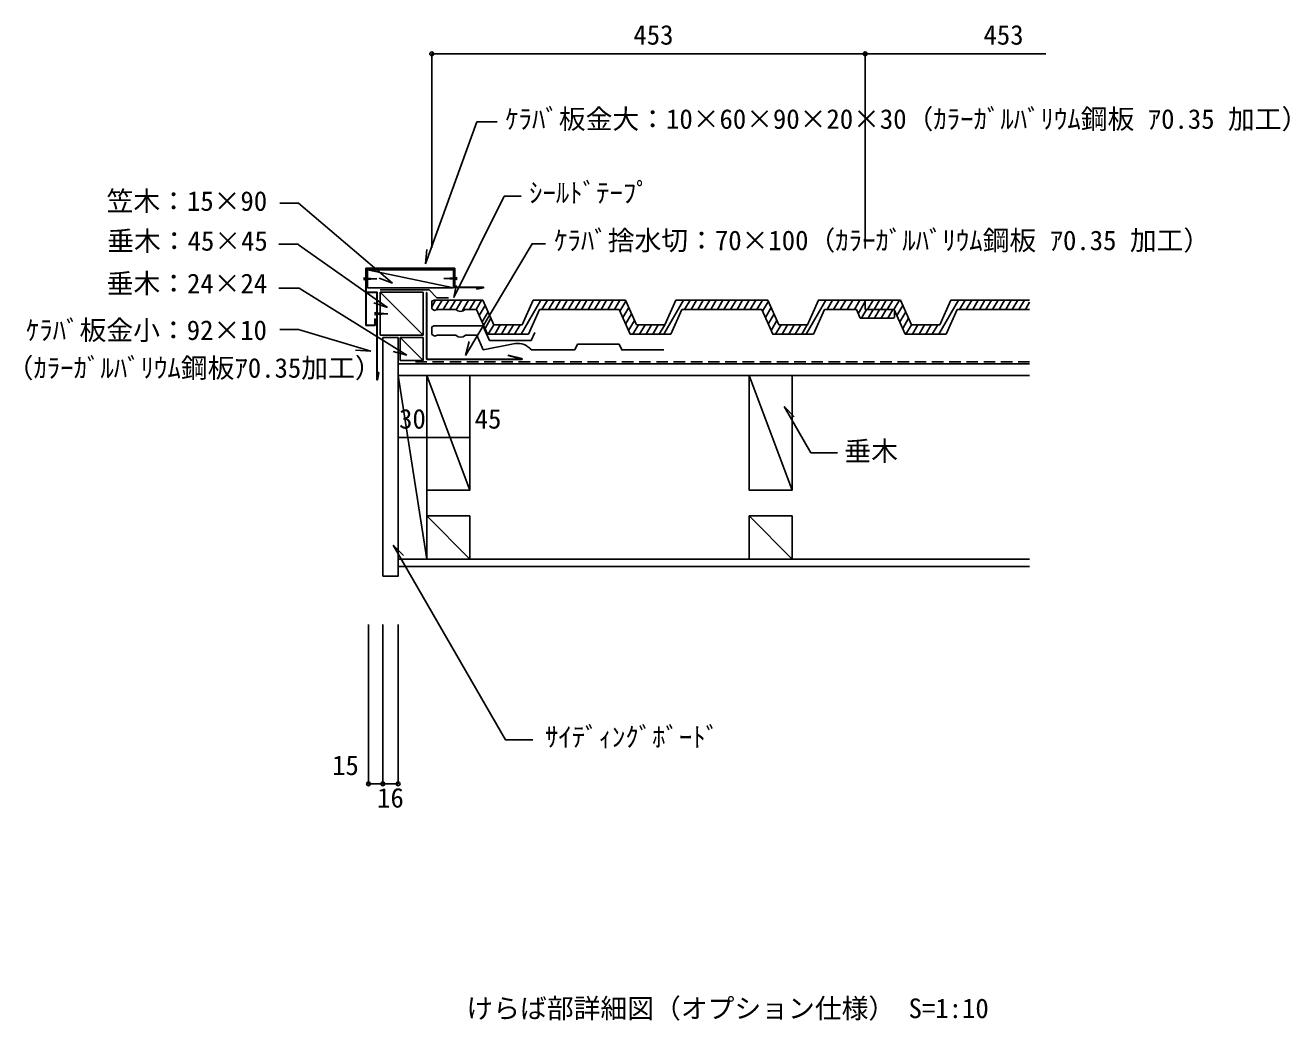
# Model space of a CAD drawing. Units: millimetres, scale not verified. Extents: x -2720 to 4439, y -1779 to 1970.
# Drawn here: x 3118 to 4439, y 495 to 1536 of the extents above; entities that cross this region are included whole.
import ezdxf
from ezdxf.enums import TextEntityAlignment as Align

# ---------------------------------------------------------------- set-up
doc = ezdxf.new("R2010")
doc.units = ezdxf.units.MM
doc.header["$LTSCALE"] = 10
doc.header["$PDMODE"] = 32
doc.header["$PDSIZE"] = 4
doc.linetypes.add('DASHED1', pattern=[1.8, 1.2, -0.6])
doc.layers.add('0-0_データ 001', color=3, linetype='Continuous')
doc.layers.add('0-C_アプローチ', color=7, linetype='Continuous')
doc.styles.add('ＭＳ ゴシック', font='')
doc.styles.get('ＭＳ ゴシック').set_extended_font_data('MS Gothic')

msp = doc.modelspace()

# ---------------------------------------------------------------- linework, layer by layer
at = {"layer": '0-0_データ 001', "color": 4}
for p, q in [((3542.81, 1506), (3542.81, 1303.07)), ((3542.82, 1506), (3995.82, 1506)), ((3995.81, 1506), (4184.61, 1506)), ((3995.81, 1302.62), (3995.81, 1505.95)), ((3536.31, 1286.56), (3589.98, 1434.92)), ((3611.25, 1434.9), (3589.98, 1434.9)), ((3383.96, 1349.72), (3403.46, 1349.72)), ((3403.46, 1349.72), (3501.87, 1266.38)), ((3565.88, 1251.41), (3618.64, 1357.08)), ((3636.37, 1357.08), (3618.64, 1357.08)), ((3383.07, 1307.16), (3403.46, 1307.16)), ((3403.46, 1306.27), (3496.55, 1240.67)), ((3536.32, 1286.56), (3537.62, 1301.51)), ((3501.86, 1266.39), (3487.76, 1271.5)), ((3383.07, 1261.06), (3404.35, 1261.06)), ((3404.35, 1261.06), (3516.94, 1191.02)), ((3565.88, 1251.41), (3568.39, 1263.88)), ((3496.55, 1240.67), (3482.44, 1245.77)), ((3383.96, 1217.62), (3403.46, 1217.62)), ((3479.04, 1195.31), (3403.47, 1217.62)), ((3578.01, 1190.78), (3581.9, 1205.27)), ((3479.04, 1195.3), (3463.11, 1196.21)), ((3516.94, 1191.03), (3502.44, 1194.88)), ((3911.07, 1137.26), (3938.92, 1089.02)), ((3911.07, 1137.26), (3921.68, 1126.65)), ((3507.69, 1105.02), (3537.69, 1105.02)), ((3537.69, 1105.02), (3582.69, 1105.02)), ((3938.92, 1089.02), (3966.92, 1089.02)), ((3502.55, 992.25), (3513.15, 981.65)), ((3476.69, 742.8), (3476.69, 909.47)), ((3491.69, 742.8), (3491.69, 909.47)), ((3507.69, 742.8), (3507.69, 909.47)), ((3491.69, 742.8), (3476.69, 742.8)), ((3507.69, 742.8), (3491.69, 742.8))]:
    msp.add_line(p, q, dxfattribs=at)
at = {"layer": '0-0_データ 001', "color": 7}
for p, q in [((3474.32, 1281.87), (3564.02, 1281.87)), ((3564.02, 1281.87), (3566.6, 1281.87)), ((3473.92, 1222.34), (3473.92, 1281.49)), ((3474.32, 1222.35), (3474.32, 1281.48)), ((3474.33, 1281.47), (3564, 1281.47)), ((3564.01, 1281.46), (3566.6, 1281.46)), ((3566.6, 1261.96), (3566.6, 1281.46)), ((3567, 1261.99), (3567, 1281.46)), ((3475.51, 1256.98), (3485.39, 1256.98)), ((3475.51, 1256.6), (3485.4, 1256.6)), ((3475.52, 1261.29), (3565.52, 1261.29)), ((3475.52, 1256.6), (3475.52, 1256.97)), ((3485.39, 1165.33), (3485.39, 1256.61)), ((3485.79, 1165.33), (3485.79, 1256.66)), ((3488.75, 1211.95), (3488.75, 1256.95)), ((3488.75, 1256.95), (3533.75, 1256.95)), ((3533.75, 1256.95), (3533.75, 1211.95)), ((3537.32, 1256.53), (3537.72, 1256.53)), ((3537.32, 1186.91), (3537.32, 1256.53)), ((3537.72, 1186.93), (3537.72, 1256.53)), ((3566.94, 1261.59), (3596.75, 1261.59)), ((3566.99, 1261.99), (3596.75, 1261.99)), ((3589.83, 1260.12), (3589.82, 1260.51)), ((3596.75, 1261.59), (3589.83, 1260.52)), ((3596.75, 1261.19), (3589.83, 1260.12)), ((3483.46, 1222.35), (3483.46, 1228.97)), ((3483.47, 1228.97), (3483.81, 1228.97)), ((3483.81, 1222.37), (3483.81, 1228.97)), ((3474.32, 1222.35), (3483.46, 1222.35)), ((3474.32, 1221.96), (3483.4, 1221.96)), ((3533.75, 1211.95), (3488.75, 1211.95)), ((3509.83, 1209.39), (3509.83, 1185.39)), ((3533.83, 1209.39), (3509.83, 1209.39)), ((3533.83, 1185.39), (3533.83, 1209.39)), ((3637.12, 1187.34), (3622.55, 1190.89)), ((3622.55, 1190.5), (3622.55, 1190.89)), ((3637.12, 1186.94), (3622.55, 1190.49)), ((3509.83, 1185.39), (3533.83, 1185.39)), ((3537.68, 1186.53), (3637.13, 1186.53)), ((3537.73, 1186.93), (3637.13, 1186.93)), ((3486.19, 1165.28), (3487.51, 1172.76)), ((3537.69, 1169.85), (3537.69, 977.85)), ((3582.69, 1022.85), (3537.69, 1022.85)), ((3582.69, 977.85), (3582.69, 1022.85)), ((3919.53, 1022.85), (3874.53, 1022.85)), ((3874.53, 1022.85), (3874.53, 977.85)), ((3919.53, 977.85), (3919.53, 1022.85)), ((3507.69, 977.85), (4167.59, 977.85))]:
    msp.add_line(p, q, dxfattribs=at)
at = {"layer": '0-0_データ 001', "color": 5}
for p, q in [((3472.28, 1272.15), (3472.28, 1269.21)), ((3472.28, 1272.15), (3473.01, 1271.41)), ((3472.28, 1269.21), (3473.01, 1269.94)), ((3473.01, 1271.41), (3485.51, 1270.68)), ((3473.01, 1271.41), (3473.01, 1269.94)), ((3473.46, 1271.39), (3473.01, 1270.62)), ((3485.51, 1270.68), (3473.01, 1269.94)), ((3474.28, 1271.34), (3473.49, 1269.97)), ((3475.1, 1271.29), (3474.37, 1270.02)), ((3475.92, 1271.24), (3475.25, 1270.07)), ((3475.52, 1280.28), (3565.51, 1261.29)), ((3476.74, 1271.19), (3476.13, 1270.13)), ((3477.56, 1271.14), (3477, 1270.18)), ((3478.38, 1271.1), (3477.88, 1270.23)), ((3479.2, 1271.05), (3478.76, 1270.28)), ((3480.03, 1271), (3479.64, 1270.33)), ((3480.85, 1270.95), (3480.52, 1270.38)), ((3481.67, 1270.9), (3481.4, 1270.44)), ((3482.49, 1270.85), (3482.28, 1270.49)), ((3483.31, 1270.81), (3483.15, 1270.54)), ((3484.13, 1270.76), (3484.03, 1270.59)), ((3484.95, 1270.71), (3484.91, 1270.64)), ((3567.95, 1271.93), (3555.45, 1271.19)), ((3555.45, 1271.19), (3567.95, 1270.46)), ((3556.07, 1271.23), (3556.12, 1271.15)), ((3556.89, 1271.27), (3556.99, 1271.1)), ((3557.71, 1271.32), (3557.87, 1271.05)), ((3558.54, 1271.37), (3558.75, 1271)), ((3559.36, 1271.42), (3559.63, 1270.94)), ((3560.18, 1271.47), (3560.51, 1270.89)), ((3561, 1271.52), (3561.39, 1270.84)), ((3561.82, 1271.56), (3562.27, 1270.79)), ((3562.64, 1271.61), (3563.14, 1270.74)), ((3563.46, 1271.66), (3564.02, 1270.69)), ((3564.28, 1271.71), (3564.9, 1270.63)), ((3565.1, 1271.76), (3565.78, 1270.58)), ((3565.92, 1271.81), (3566.66, 1270.53)), ((3566.74, 1271.85), (3567.54, 1270.48)), ((3567.56, 1271.9), (3567.95, 1271.24)), ((3568.68, 1272.66), (3567.95, 1271.93)), ((3567.95, 1271.93), (3567.95, 1270.46)), ((3488.76, 1256.95), (3533.75, 1211.96)), ((3483.56, 1235.81), (3483.56, 1232.87)), ((3483.56, 1235.81), (3484.3, 1235.08)), ((3483.56, 1232.87), (3484.3, 1233.61)), ((3484.3, 1235.08), (3484.3, 1233.61)), ((3484.3, 1235.08), (3496.79, 1234.34)), ((3484.74, 1235.05), (3484.3, 1234.28)), ((3496.79, 1234.34), (3484.3, 1233.61)), ((3485.56, 1235), (3484.77, 1233.63)), ((3486.38, 1234.95), (3485.65, 1233.69)), ((3487.2, 1234.9), (3486.53, 1233.74)), ((3488.02, 1234.86), (3487.41, 1233.79)), ((3488.84, 1234.81), (3488.29, 1233.84)), ((3489.67, 1234.76), (3489.16, 1233.89)), ((3490.49, 1234.71), (3490.04, 1233.94)), ((3491.31, 1234.66), (3490.92, 1234)), ((3492.13, 1234.61), (3491.8, 1234.05)), ((3492.95, 1234.57), (3492.68, 1234.1)), ((3493.77, 1234.52), (3493.56, 1234.15)), ((3494.59, 1234.47), (3494.44, 1234.2)), ((3495.41, 1234.42), (3495.31, 1234.25)), ((3496.23, 1234.37), (3496.19, 1234.31)), ((3509.84, 1209.39), (3533.83, 1185.39)), ((3537.69, 977.85), (3507.69, 1169.85)), ((3582.69, 1049.85), (3537.69, 1169.85)), ((3919.53, 1049.85), (3874.53, 1169.85)), ((3582.69, 977.85), (3537.69, 1022.85)), ((3919.53, 977.85), (3874.53, 1022.85)), ((3491.69, 742.8), (3491.69, 802.8)), ((3507.69, 742.8), (3507.69, 802.8))]:
    msp.add_line(p, q, dxfattribs=at)
at = {"layer": '0-0_データ 001'}
for p, q in [((3542.81, 1241.56), (3546.87, 1248.6)), ((3545.22, 1248.6), (3591.56, 1248.6)), ((3547.96, 1238.58), (3553.75, 1248.6)), ((3554.89, 1238.68), (3560.62, 1248.6)), ((3561.77, 1238.68), (3567.49, 1248.6)), ((3568.38, 1238.23), (3574.37, 1248.6)), ((3574.45, 1236.83), (3581.24, 1248.6)), ((3582.39, 1238.68), (3588.12, 1248.6)), ((3589.26, 1238.68), (3594.99, 1248.6)), ((3591.56, 1248.6), (3596.16, 1248.6)), ((3592.51, 1232.4), (3598.64, 1243.02)), ((3596.16, 1248.6), (3607.64, 1222.8)), ((3636.24, 1212.88), (3656.86, 1248.6)), ((3637.41, 1222.8), (3648.9, 1248.6)), ((3648.9, 1248.6), (3745.13, 1248.6)), ((3658.01, 1238.68), (3663.74, 1248.6)), ((3664.88, 1238.68), (3670.61, 1248.6)), ((3671.76, 1238.68), (3677.49, 1248.6)), ((3678.63, 1238.68), (3684.36, 1248.6)), ((3685.51, 1238.68), (3691.24, 1248.6)), ((3692.38, 1238.68), (3698.11, 1248.6)), ((3699.26, 1238.68), (3704.98, 1248.6)), ((3706.13, 1238.68), (3711.86, 1248.6)), ((3713.01, 1238.68), (3718.73, 1248.6)), ((3719.88, 1238.68), (3725.61, 1248.6)), ((3726.75, 1238.68), (3732.48, 1248.6)), ((3733.63, 1238.68), (3739.36, 1248.6)), ((3739.48, 1236.91), (3745.61, 1247.53)), ((3745.13, 1248.6), (3756.62, 1222.8)), ((3785.22, 1212.88), (3805.84, 1248.6)), ((3786.39, 1222.8), (3797.87, 1248.6)), ((3797.87, 1248.6), (3808.2, 1248.6)), ((3797.87, 1248.6), (3894.11, 1248.6)), ((3806.99, 1238.68), (3812.71, 1248.6)), ((3813.86, 1238.68), (3819.59, 1248.6)), ((3820.73, 1238.68), (3826.46, 1248.6)), ((3827.61, 1238.68), (3833.34, 1248.6)), ((3834.48, 1238.68), (3840.21, 1248.6)), ((3841.36, 1238.68), (3847.09, 1248.6)), ((3848.23, 1238.68), (3853.96, 1248.6)), ((3855.11, 1238.68), (3860.84, 1248.6)), ((3861.98, 1238.68), (3867.71, 1248.6)), ((3868.86, 1238.68), (3874.58, 1248.6)), ((3875.73, 1238.68), (3881.46, 1248.6)), ((3882.61, 1238.68), (3888.33, 1248.6)), ((3888.46, 1236.91), (3894.59, 1247.53)), ((3894.11, 1248.6), (3905.6, 1222.8)), ((3934.14, 1212.88), (3954.76, 1248.6)), ((4032.64, 1248.6), (3946.8, 1248.6)), ((3955.91, 1238.68), (3961.64, 1248.6)), ((3962.78, 1238.68), (3968.51, 1248.6)), ((3969.66, 1238.68), (3975.38, 1248.6)), ((3976.99, 1238.68), (3982.72, 1248.6)), ((3984.51, 1238.69), (3990.23, 1248.6)), ((3988.51, 1234.28), (3995.81, 1246.93)), ((3995.82, 1248.6), (3995.82, 1238.67)), ((3998.25, 1238.68), (4003.98, 1248.6)), ((4005.13, 1238.68), (4010.86, 1248.6)), ((4012, 1238.67), (4017.73, 1248.6)), ((4018.88, 1238.68), (4024.61, 1248.6)), ((4025.75, 1238.68), (4031.48, 1248.6)), ((4029, 1232.4), (4035.13, 1243.02)), ((4032.65, 1248.6), (4044.13, 1222.8)), ((4072.73, 1212.88), (4093.35, 1248.6)), ((4073.9, 1222.8), (4085.39, 1248.6)), ((4085.39, 1248.6), (4167.58, 1248.6)), ((4094.5, 1238.68), (4100.23, 1248.6)), ((4101.37, 1238.68), (4107.1, 1248.6)), ((4108.25, 1238.68), (4113.98, 1248.6)), ((4115.12, 1238.68), (4120.85, 1248.6)), ((4122, 1238.68), (4127.72, 1248.6)), ((4128.87, 1238.68), (4134.6, 1248.6)), ((4135.74, 1238.68), (4141.47, 1248.6)), ((4142.62, 1238.68), (4148.35, 1248.6)), ((4149.49, 1238.68), (4155.22, 1248.6)), ((4156.37, 1238.68), (4162.1, 1248.6)), ((4163.24, 1238.68), (4167.59, 1246.21)), ((3548.2, 1238.68), (3567.88, 1238.68)), ((3577.81, 1238.68), (3589.71, 1238.68)), ((3589.71, 1238.68), (3601.2, 1212.88)), ((3595.5, 1225.67), (3601.64, 1236.3)), ((3598.5, 1218.95), (3604.63, 1229.57)), ((3643.86, 1212.88), (3655.34, 1238.68)), ((3655.34, 1238.68), (3738.69, 1238.68)), ((3742.47, 1230.18), (3748.61, 1240.81)), ((3745.47, 1223.46), (3751.6, 1234.08)), ((3792.83, 1212.88), (3804.32, 1238.68)), ((3804.32, 1238.68), (3887.67, 1238.68)), ((3891.45, 1230.18), (3897.58, 1240.81)), ((3894.44, 1223.46), (3900.57, 1234.08)), ((3941.81, 1212.88), (3953.29, 1238.68)), ((3953.24, 1238.68), (3986.55, 1238.68)), ((3986.55, 1238.68), (3990.59, 1229.6)), ((3990.6, 1229.6), (4025.11, 1229.6)), ((3991.95, 1229.6), (3997.19, 1238.68)), ((3995.81, 1238.68), (4026.2, 1238.68)), ((3998.82, 1229.6), (4004.07, 1238.69)), ((4005.66, 1229.6), (4010.89, 1238.67)), ((4012.53, 1229.6), (4017.77, 1238.67)), ((4019.41, 1229.61), (4024.64, 1238.67)), ((4026.36, 1230.28), (4025.11, 1229.6)), ((4026.2, 1238.68), (4037.69, 1212.88)), ((4026.36, 1238.33), (4026.36, 1230.28)), ((4031.99, 1225.67), (4038.13, 1236.3)), ((4034.99, 1218.95), (4041.12, 1229.57)), ((4080.34, 1212.88), (4091.83, 1238.68)), ((4091.83, 1238.68), (4167.59, 1238.68)), ((3545.34, 1221.73), (3542.92, 1220.6)), ((3542.92, 1220.6), (3542.92, 1212.55)), ((3545.34, 1221.73), (3591.68, 1221.73)), ((3591.68, 1221.73), (3596.28, 1221.73)), ((3596.28, 1221.73), (3603.11, 1206.38)), ((3601.87, 1212.88), (3607.6, 1222.8)), ((3607.64, 1222.8), (3637.41, 1222.8)), ((3608.74, 1212.88), (3614.47, 1222.8)), ((3615.62, 1212.88), (3621.34, 1222.8)), ((3622.49, 1212.88), (3628.22, 1222.8)), ((3629.37, 1212.88), (3635.09, 1222.8)), ((3748.46, 1216.74), (3754.59, 1227.36)), ((3753.11, 1212.88), (3758.84, 1222.8)), ((3759.98, 1212.88), (3765.71, 1222.8)), ((3766.86, 1212.88), (3772.58, 1222.8)), ((3773.73, 1212.88), (3779.46, 1222.8)), ((3780.6, 1212.88), (3786.33, 1222.8)), ((3897.44, 1216.74), (3903.57, 1227.36)), ((3902.08, 1212.88), (3907.81, 1222.8)), ((3908.96, 1212.88), (3914.69, 1222.8)), ((3915.83, 1212.88), (3921.56, 1222.8)), ((3922.71, 1212.88), (3928.44, 1222.8)), ((3929.58, 1212.88), (3935.31, 1222.8)), ((4038.36, 1212.88), (4044.08, 1222.8)), ((4044.13, 1222.8), (4073.9, 1222.8)), ((4045.23, 1212.88), (4050.96, 1222.8)), ((4052.1, 1212.88), (4057.83, 1222.8)), ((4058.98, 1212.88), (4064.71, 1222.8)), ((4065.85, 1212.88), (4071.58, 1222.8)), ((3491.69, 1199.73), (3491.69, 1209.4)), ((3507.7, 1209.4), (3491.69, 1209.4)), ((3507.7, 1199.73), (3507.7, 1209.39)), ((3542.92, 1212.55), (3545.98, 1210.88)), ((3545.98, 1210.88), (3548.32, 1211.81)), ((3548.32, 1211.81), (3568, 1211.81)), ((3577.93, 1211.81), (3589.83, 1211.81)), ((3589.83, 1211.81), (3596.67, 1196.45)), ((3596.67, 1196.45), (3629.86, 1203.04)), ((3601.2, 1212.88), (3643.86, 1212.88)), ((4037.69, 1212.88), (4080.34, 1212.88)), ((3491.69, 959.85), (3491.69, 1199.73)), ((3646.83, 1196.45), (3692.28, 1196.45)), ((3695.04, 1202.38), (3692.28, 1196.45)), ((3695.04, 1202.38), (3738.64, 1202.38)), ((4167.59, 1181.85), (3507.69, 1181.85)), ((4167.59, 1169.85), (3507.69, 1169.85)), ((3507.69, 969.85), (4167.59, 969.85))]:
    msp.add_line(p, q, dxfattribs=at)
at = {"layer": '0-0_データ 001', "color": 1}
for p, q in [((3511.69, 1181.85), (3507.69, 1181.85)), ((3919.53, 1169.85), (3874.53, 1169.85)), ((3537.69, 977.85), (3507.69, 977.85)), ((3874.53, 977.85), (3919.53, 977.85))]:
    msp.add_line(p, q, dxfattribs=at)
at = {"layer": '0-0_データ 001', "color": 5, "linetype": 'DASHED1'}
msp.add_line((4167.59, 1183.85), (3525.88, 1183.85), dxfattribs=at)
at = {"layer": '0-0_データ 001', "color": 4}
for points in [[(3578.02, 1190.78), (3647.76, 1307.39), (3661.59, 1307.39)], [(3488.93, 1259.17), (3540.24, 1259.17), (3548.12, 1250.76), (3560.21, 1250.76)], [(3502.55, 992.25), (3620.06, 788.72), (3648.43, 788.72)]]:
    msp.add_lwpolyline(points, dxfattribs=at)
at = {"layer": '0-0_データ 001', "color": 7}
for points in [[(3565.52, 1261.29), (3565.52, 1280.29), (3475.52, 1280.29), (3475.52, 1261.29)], [(3485.79, 1165.35), (3487.12, 1172.84), (3487.51, 1172.77)], [(3537.69, 1049.85), (3582.69, 1049.85), (3582.69, 1169.85)], [(3874.53, 1169.85), (3874.53, 1049.85), (3919.53, 1049.85), (3919.53, 1169.85)]]:
    msp.add_lwpolyline(points, dxfattribs=at)
at = {"layer": '0-0_データ 001', "color": 5}
msp.add_lwpolyline([(3568.68, 1272.66), (3568.68, 1269.72), (3567.95, 1270.46)], dxfattribs=at)
at = {"layer": '0-0_データ 001'}
for points in [[(3545.22, 1248.6), (3542.81, 1247.47), (3542.81, 1239.42), (3545.87, 1237.74), (3548.2, 1238.68)], [(3756.62, 1222.8), (3786.39, 1222.8), (3797.87, 1248.6)], [(3905.6, 1222.8), (3935.36, 1222.8), (3946.85, 1248.6)], [(3738.69, 1238.68), (3750.18, 1212.88), (3792.83, 1212.88)], [(3792.83, 1212.88), (3804.32, 1238.68), (3808.2, 1238.68)], [(3887.67, 1238.68), (3899.15, 1212.88), (3941.81, 1212.88)], [(3603.11, 1206.38), (3646.83, 1206.38), (3650.51, 1214.66)], [(3491.69, 959.85), (3507.69, 959.85), (3507.69, 1199.73)], [(3738.64, 1202.38), (3741.4, 1196.45), (3785.4, 1196.45)]]:
    msp.add_lwpolyline(points, dxfattribs=at)
at = {"layer": '0-0_データ 001', "color": 1}
for points in [[(3582.69, 1169.85), (3537.69, 1169.85), (3537.69, 1049.85)], [(3537.69, 1022.85), (3537.69, 977.85), (3582.69, 977.85)]]:
    msp.add_lwpolyline(points, dxfattribs=at)
at = {"layer": '0-0_データ 001', "color": 7}
for centre, start, end in [((3474.32, 1281.46), 90, 180), ((3566.59, 1281.46), 0, 90), ((3485.4, 1256.57), 11.30993, 90), ((3485.4, 1256.57), 0, 3.81407), ((3567, 1261.99), 180, 270), ((3596.69, 1261.59), 278.84332, 81.18607), ((3474.33, 1222.36), 180, 270), ((3483.41, 1222.36), 270, 0), ((3537.72, 1186.93), 180, 270), ((3637.07, 1186.94), 278.81393, 81.15668), ((3485.79, 1165.35), 179.99998, 349.96266)]:
    msp.add_arc(centre, 0.4, start, end, dxfattribs=at)
at = {"layer": '0-0_データ 001'}
for centre, radius, start, end in [((3572.85, 1243.73), 7.08, 225.49459, 314.50541), ((3572.96, 1216.86), 7.08, 225.49459, 314.50541), ((3632.55, 1184.71), 18.52, 39.34099, 98.3589)]:
    msp.add_arc(centre, radius, start, end, dxfattribs=at)
at = {"layer": '0-0_データ 001', "color": 4}
for p in [(3542.82, 1506), (3995.81, 1506), (3476.69, 742.8), (3491.69, 742.8), (3507.69, 742.8)]:
    msp.add_point(p, dxfattribs=at)

# ---------------------------------------------------------------- texts
at = {"layer": '0-0_データ 001', "color": 7, "style": 'ＭＳ ゴシック'}
for s, p in [('453', (3753.54, 1509.42)), ('453', (4119.39, 1509.42)), ('ｹﾗﾊﾞ板金大：10×60×90×20×30（ｶﾗｰｶﾞﾙﾊﾞﾘｳﾑ鋼板 ｱ0.35 加工）', (3619.63, 1421.46)), ('ｼｰﾙﾄﾞﾃｰﾌﾟ', (3644.52, 1344.33)), ('笠木：15×90', (3203.01, 1335.69)), ('垂木：45×45', (3203.67, 1294.02)), ('ｹﾗﾊﾞ捨水切：70×100（ｶﾗｰｶﾞﾙﾊﾞﾘｳﾑ鋼板 ｱ0.35 加工）', (3670.72, 1294.57)), ('垂木：24×24', (3203.1, 1249.54)), ('ｹﾗﾊﾞ板金小：92×10', (3118.77, 1200.69)), ('（ｶﾗｰｶﾞﾙﾊﾞﾘｳﾑ鋼板ｱ0.35加工）', (3098.61, 1161.21)), ('30', (3508.69, 1108.02)), ('45', (3587.69, 1108.02)), ('垂木', (3974.05, 1074.26)), ('ｻｲﾃﾞｨﾝｸﾞﾎﾞｰﾄﾞ', (3661.1, 775.35)), ('15', (3438.69, 745.8)), ('16', (3485.69, 711.8))]:
    msp.add_text(s, height=20.53, dxfattribs=at).set_placement(p, align=Align.BOTTOM_LEFT)
at = {"layer": '0-C_アプローチ', "style": 'ＭＳ ゴシック'}
msp.add_text('けらば部詳細図（オプション仕様） S=1:10', height=20.53, dxfattribs=at).set_placement((3579.08, 491.65), align=Align.BOTTOM_LEFT)

doc.saveas('drawing.dxf')
